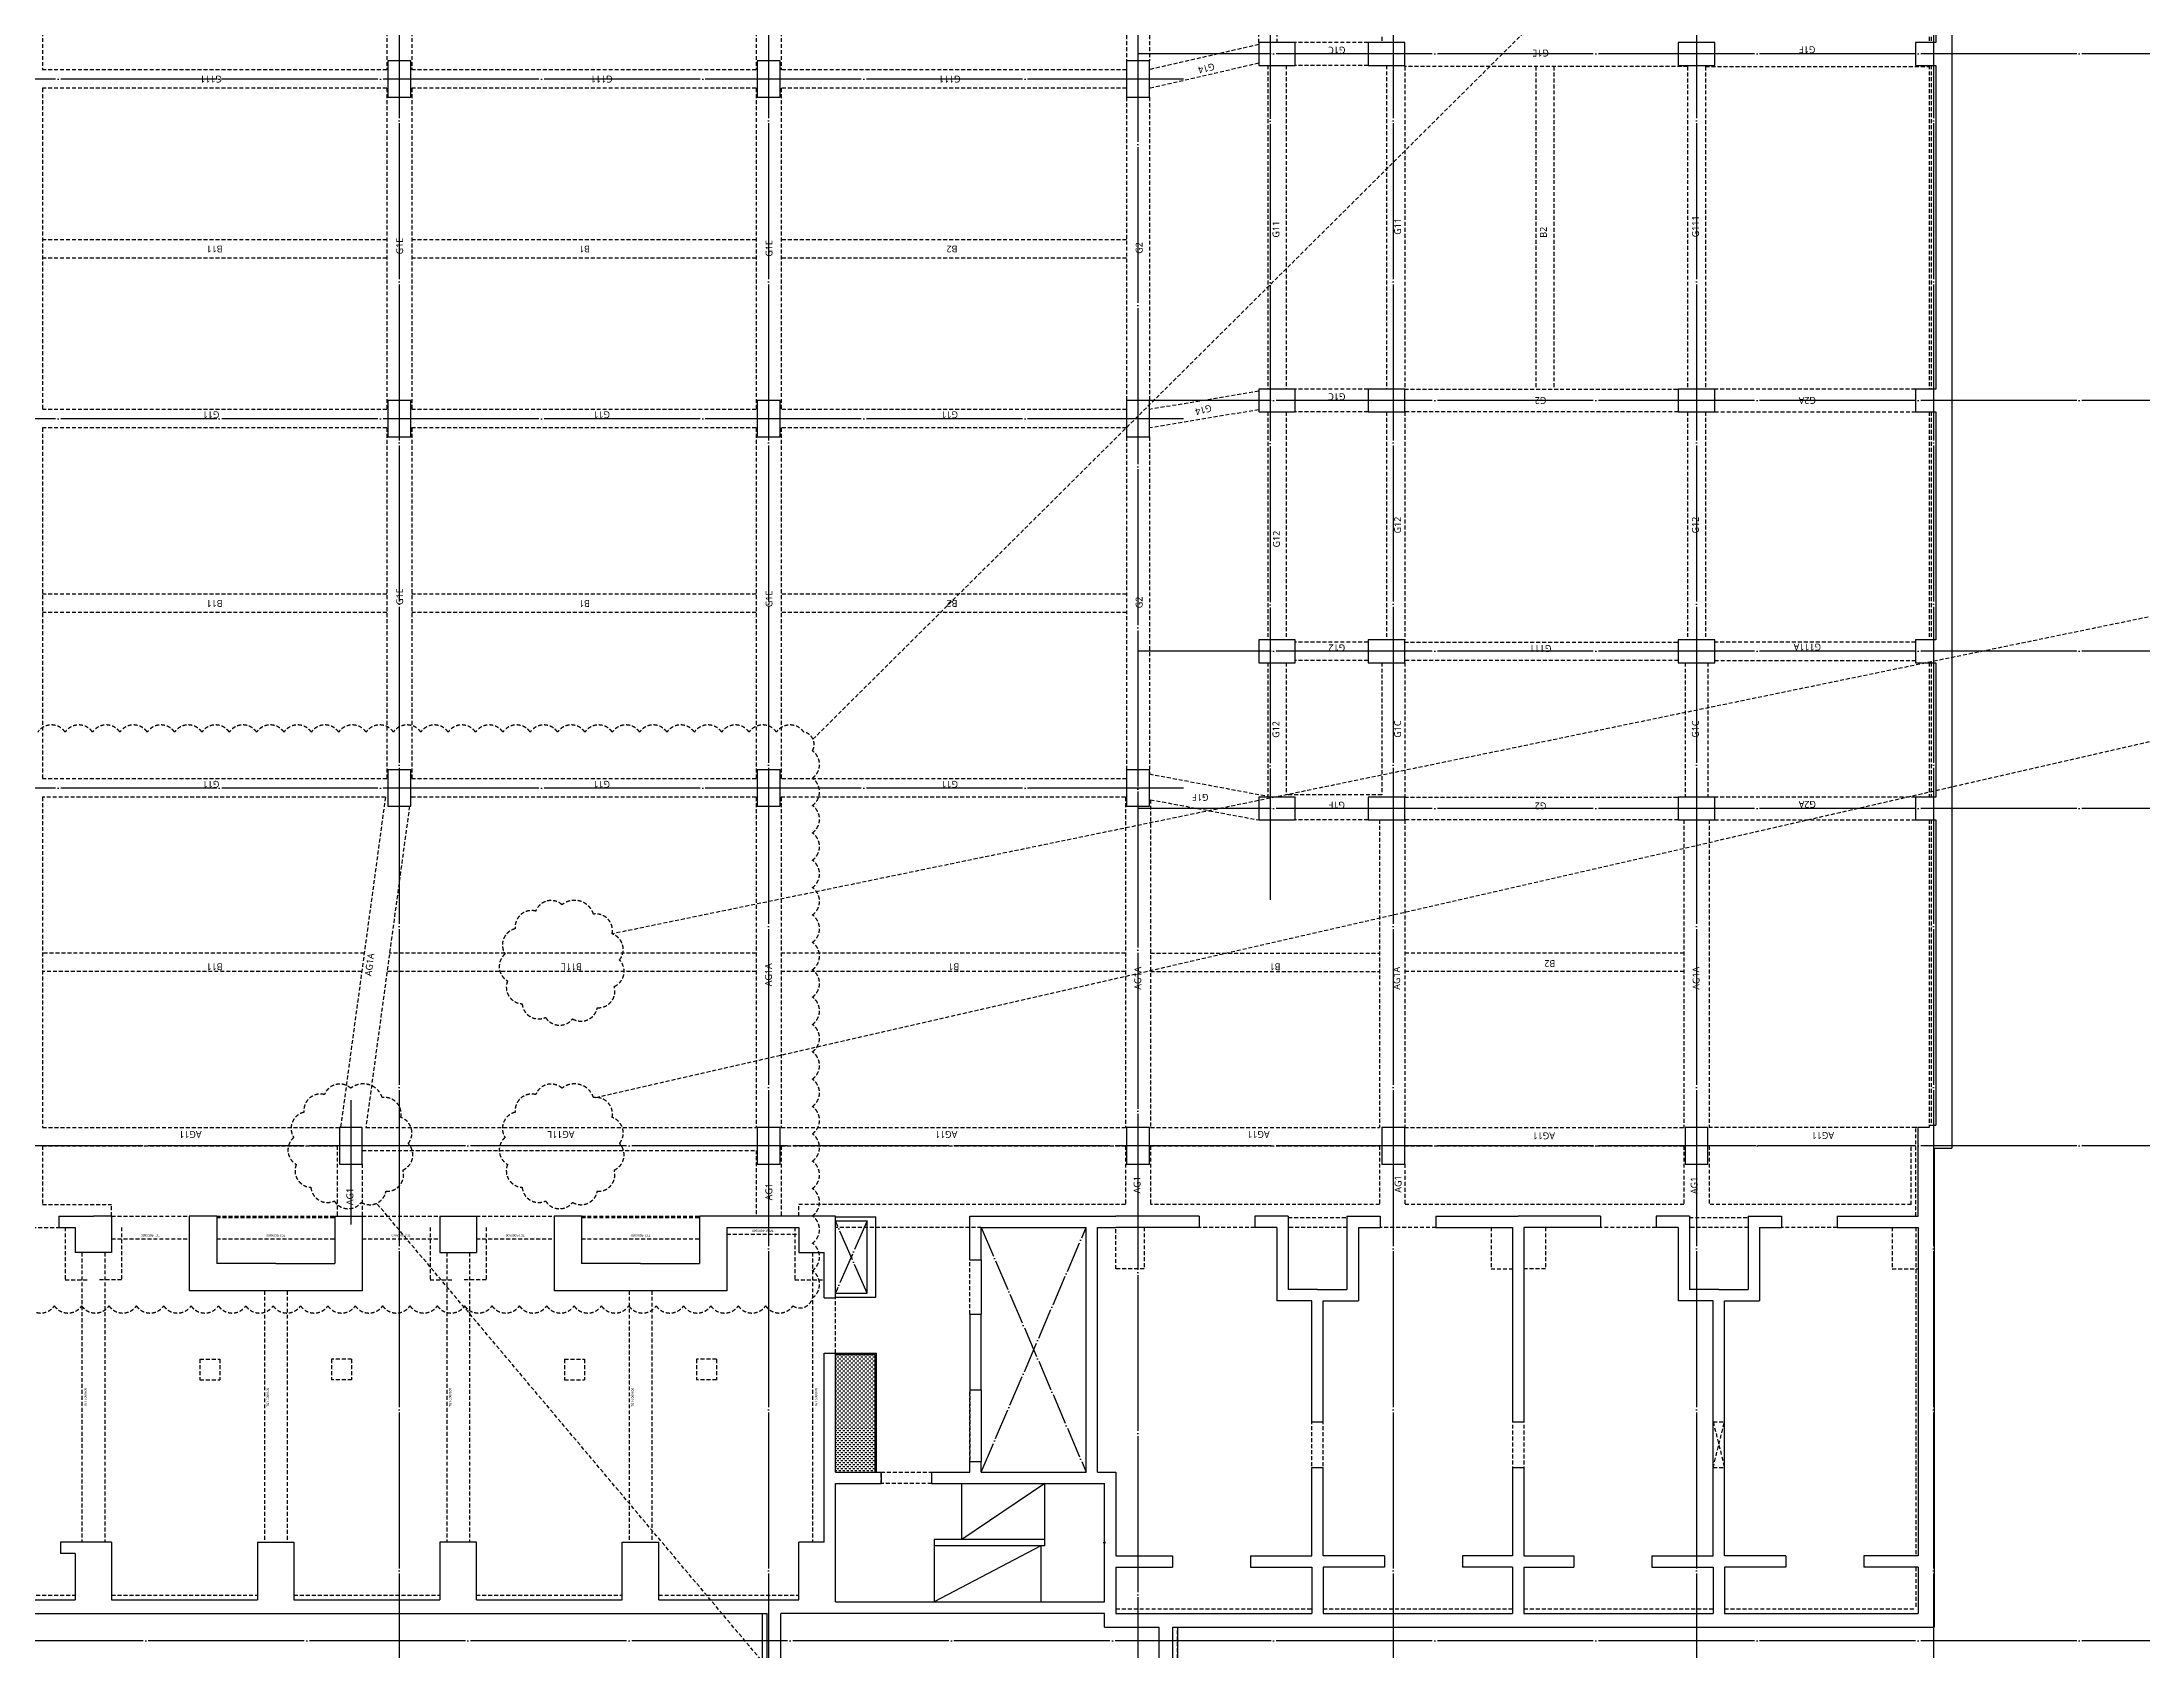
# Model space of a CAD drawing. Header units: millimetres. Extents: x 317501 to 2277231, y -321722 to 1186893.
# Drawn here: x 2086267 to 2132325, y -113423 to -78136 of the extents above; entities that cross this region are included whole.
import ezdxf
from ezdxf.enums import TextEntityAlignment as Align

# ---------------------------------------------------------------- set-up
doc = ezdxf.new("R2010")
doc.units = ezdxf.units.MM
doc.header["$LTSCALE"] = 57
for name, pattern in [('XS-지하주차장$0$CEN', [62, 60, -1, 0, -1]), ('XS-지하주차장$0$DDOT', [14, 12, -1, 0, -1]), ('XS-지하주차장$0$HID', [2.3, 1.5, -0.8])]:
    doc.linetypes.add(name, pattern=pattern)
for name, color, linetype, plot in [('XS-지하주차장$0$0106', 3, 'XS-지하주차장$0$HID', False), ('XS-지하주차장$0$B-TEXT', 7, 'Continuous', False), ('XS-지하주차장$0$DEFPOINT', 144, 'Continuous', False), ('XS-지하주차장$0$G-TEXT', 3, 'Continuous', False), ('XS-지하주차장$0$PD', 145, 'XS-지하주차장$0$HID', False)]:
    doc.layers.add(name, color=color, linetype=linetype, plot=plot)
for name, color, linetype in [('XS-지하주차장$0$AWG', 5, 'XS-지하주차장$0$HID'), ('XS-지하주차장$0$B', 9, 'XS-지하주차장$0$HID'), ('XS-지하주차장$0$BEAM', 6, 'XS-지하주차장$0$HID'), ('XS-지하주차장$0$CEN-P', 14, 'XS-지하주차장$0$CEN'), ('XS-지하주차장$0$COL', 2, 'Continuous'), ('XS-지하주차장$0$DASH', 8, 'Continuous'), ('XS-지하주차장$0$EL7', 7, 'Continuous'), ('XS-지하주차장$0$FP-CORE', 8, 'Continuous'), ('XS-지하주차장$0$G', 4, 'XS-지하주차장$0$HID'), ('XS-지하주차장$0$HID', 7, 'XS-지하주차장$0$HID'), ('XS-지하주차장$0$OPEN', 9, 'XS-지하주차장$0$DDOT'), ('XS-지하주차장$0$STEEL', 9, 'Continuous'), ('XS-지하주차장$0$TG', 30, 'XS-지하주차장$0$HID'), ('XS-지하주차장$0$W1', 2, 'Continuous'), ('XS-지하주차장$0$W1-H', 11, 'XS-지하주차장$0$HID'), ('XS-지하주차장$0$W2', 9, 'Continuous'), ('XS-지하주차장$0$WG', 6, 'XS-지하주차장$0$HID')]:
    doc.layers.add(name, color=color, linetype=linetype)
doc.styles.add('XS-지하주차장$0$맑은 고딕', font='malgun.ttf')
doc.styles.add('XS-지하주차장$0$맑은고딕', font='malgun.ttf')

# ---------------------------------------------------------------- blocks, each defined once
blk = doc.blocks.new('XS-지하주차장$0$B2-W')
at = {"layer": 'XS-지하주차장$0$W1-H'}
for p, q in [((300, 48240), (300, 25695)), ((700, 44245), (700, 40770)), ((1865, 41090), (1615, 41090)), ((1615, 40770), (1615, 41090)), ((1865, 39970), (1865, 41090)), ((8765, 41125), (8765, 40770)), ((9015, 41125), (8765, 41125)), ((9015, 41125), (9015, 40370)), ((1615, 40770), (700, 40770)), ((8215, 39970), (8215, 40770)), ((8765, 40770), (8215, 40770)), ((9015, 39970), (9015, 40370)), ((700, 39970), (700, 36770)), ((1865, 39970), (700, 39970)), ((9015, 39970), (8215, 39970)), ((7375, 34475), (7375, 38265)), ((9015, 38265), (7375, 38265)), ((9015, 37665), (9015, 38265)), ((7975, 36370), (7975, 37665)), ((9015, 37665), (7975, 37665)), ((1865, 36770), (700, 36770)), ((1865, 36770), (1865, 35970)), ((700, 35970), (700, 32770)), ((1865, 35970), (700, 35970)), ((7975, 36370), (7975, 35075)), ((9015, 35075), (7975, 35075)), ((9015, 35075), (9015, 34475)), ((10155, 34975), (10155, 34475)), ((10955, 34975), (10155, 34975)), ((10955, 34475), (10955, 34975)), ((9015, 34475), (7375, 34475)), ((10155, 34475), (10955, 34475)), ((18000, 33910), (18000, 33410)), ((18800, 33910), (18000, 33910)), ((18800, 33410), (18800, 33910)), ((26100, 33910), (26100, 33410)), ((26900, 33910), (26100, 33910)), ((26900, 33410), (26900, 33910)), ((33550, 33910), (33550, 33410)), ((34350, 33910), (33550, 33910)), ((34350, 33410), (34350, 33910)), ((18000, 33410), (18800, 33410)), ((26100, 33410), (26900, 33410)), ((33550, 33410), (34350, 33410)), ((1865, 32770), (700, 32770)), ((1865, 31970), (1865, 32770)), ((9015, 32770), (8215, 32770)), ((8215, 32770), (8215, 31970)), ((9015, 32770), (9015, 31970)), ((700, 31970), (700, 28770)), ((700, 31970), (1865, 31970)), ((9015, 31970), (8215, 31970)), ((7375, 26475), (7375, 30265)), ((9015, 30265), (7375, 30265)), ((9015, 29665), (9015, 30265)), ((7975, 28370), (7975, 29665)), ((9015, 29665), (7975, 29665)), ((700, 28770), (1865, 28770)), ((1865, 28770), (1865, 27970)), ((7975, 28370), (7975, 27075)), ((700, 27970), (700, 24895)), ((700, 27970), (1865, 27970)), ((9015, 27075), (7975, 27075)), ((9015, 24095), (9015, 27075)), ((8765, 26475), (7375, 26475)), ((8765, 26475), (8765, 24895)), ((10155, 25810), (10155, 25310)), ((10955, 25810), (10155, 25810)), ((10955, 25310), (10955, 25810)), ((18000, 25810), (18000, 25310)), ((18800, 25810), (18000, 25810)), ((18800, 25310), (18800, 25810)), ((26100, 25810), (26100, 25310)), ((26900, 25810), (26100, 25810)), ((26900, 25310), (26900, 25810)), ((33550, 25810), (33550, 25310)), ((34350, 25810), (33550, 25810)), ((34350, 25310), (34350, 25810)), ((-1600, 25695), (300, 25695)), ((-1200, 25295), (300, 25295)), ((300, 18195), (300, 25295)), ((700, 24895), (1865, 24895)), ((1865, 24345), (1865, 24895)), ((8765, 24895), (8215, 24895)), ((8215, 24895), (8215, 24345)), ((10155, 25310), (10955, 25310)), ((18000, 25310), (18800, 25310)), ((26100, 25310), (26900, 25310)), ((33550, 25310), (34350, 25310)), ((550, 24095), (3150, 24095)), ((550, 24095), (550, 18195)), ((1865, 24345), (6010, 24345)), ((3150, 24095), (3150, 23095)), ((3400, 24095), (6010, 24095)), ((3400, 24095), (3400, 23095)), ((6010, 24345), (6010, 24095)), ((7220, 24345), (8215, 24345)), ((7220, 24345), (7220, 24095)), ((7220, 24095), (9015, 24095)), ((3400, 23095), (3150, 23095)), ((3400, 21985), (3150, 21985)), ((3150, 21985), (3150, 18195)), ((3400, 21985), (3400, 21145)), ((3400, 21145), (3630, 21145)), ((3400, 20895), (3400, 18595)), ((3400, 20895), (3630, 20895)), ((3630, 21145), (3630, 20895)), ((6865, 21145), (5200, 21145)), ((5200, 21145), (5200, 20895)), ((5200, 20895), (6865, 20895)), ((6865, 21145), (6865, 20895)), ((8055, 21145), (9015, 21145)), ((8055, 21145), (8055, 20895)), ((8055, 20895), (8765, 20895)), ((8765, 20895), (8765, 18595)), ((9015, 21145), (9015, 17945)), ((3400, 18595), (8765, 18595)), ((0, 18195), (0, 16995)), ((0, 18195), (300, 18195)), ((550, 18195), (3150, 18195)), ((3400, 18345), (3400, 17945)), ((3400, 18345), (8765, 18345)), ((8765, 18345), (8765, 17945)), ((400, 17945), (400, 13645)), ((1315, 17945), (400, 17945)), ((1315, 17945), (1315, 16700)), ((1565, 17945), (1565, 16700)), ((3400, 17945), (1565, 17945)), ((8765, 16115), (8765, 17945)), ((9015, 16115), (9015, 17945)), ((10155, 17710), (10155, 17210)), ((10955, 17710), (10155, 17710)), ((10955, 17210), (10955, 17710)), ((18000, 17710), (18000, 17210)), ((18800, 17710), (18000, 17710)), ((18800, 17210), (18800, 17710)), ((26100, 17710), (26100, 17210)), ((26900, 17710), (26100, 17710)), ((26900, 17210), (26900, 17710)), ((33550, 17710), (33550, 17210)), ((34350, 17710), (33550, 17710)), ((34350, 17210), (34350, 17710)), ((10155, 17210), (10955, 17210)), ((18000, 17210), (18800, 17210)), ((26100, 17210), (26900, 17210)), ((33550, 17210), (34350, 17210)), ((-1600, 16595), (0, 16595)), ((-1200, 16995), (0, 16995)), ((0, 16595), (0, 0)), ((1565, 16700), (1315, 16700)), ((9015, 16115), (8765, 16115)), ((1565, 14990), (1315, 14990)), ((1315, 14990), (1315, 13645)), ((1565, 14990), (1565, 13645)), ((8765, 14415), (8765, 14895)), ((9015, 14895), (8765, 14895)), ((9015, 14165), (9015, 14895)), ((18200, 14810), (17700, 14810)), ((17700, 14810), (17700, 14010)), ((18200, 14010), (18200, 14810)), ((21650, 14810), (21150, 14810)), ((21150, 14810), (21150, 14010)), ((21650, 14010), (21650, 14810)), ((27150, 14810), (26650, 14810)), ((26650, 14810), (26650, 14010)), ((27150, 14010), (27150, 14810)), ((34750, 14810), (34250, 14810)), ((34250, 14810), (34250, 14010)), ((34750, 14010), (34750, 14810)), ((7155, 13645), (7155, 14415)), ((8765, 14415), (7155, 14415)), ((7405, 13520), (7405, 14165)), ((9015, 14165), (7405, 14165)), ((17700, 14010), (18200, 14010)), ((21150, 14010), (21650, 14010)), ((26650, 14010), (27150, 14010)), ((34250, 14010), (34750, 14010)), ((1315, 13645), (400, 13645)), ((400, 13395), (400, 9245)), ((1315, 13395), (400, 13395)), ((1315, 12050), (1315, 13395)), ((1565, 13645), (7155, 13645)), ((1565, 12050), (1565, 13395)), ((1565, 13395), (7155, 13395)), ((7155, 13395), (7155, 12625)), ((7405, 13520), (7405, 12875)), ((8765, 12625), (7155, 12625)), ((9015, 12875), (7405, 12875)), ((8765, 12625), (8765, 12145)), ((9015, 12875), (9015, 12145)), ((1565, 12050), (1315, 12050)), ((9015, 12145), (8765, 12145)), ((10155, 12110), (10155, 11610)), ((10955, 12110), (10155, 12110)), ((10955, 11610), (10955, 12110)), ((18200, 12410), (17700, 12410)), ((17700, 12410), (17700, 11610)), ((18200, 11610), (18200, 12410)), ((21650, 12410), (21150, 12410)), ((21150, 12410), (21150, 11610)), ((21650, 11610), (21650, 12410)), ((27150, 12410), (26650, 12410)), ((26650, 12410), (26650, 11610)), ((27150, 11610), (27150, 12410)), ((34750, 12410), (34250, 12410)), ((34250, 12410), (34250, 11610)), ((34750, 11610), (34750, 12410)), ((10155, 11610), (10955, 11610)), ((17700, 11610), (18200, 11610)), ((21150, 11610), (21650, 11610)), ((26650, 11610), (27150, 11610)), ((34250, 11610), (34750, 11610)), ((8765, 10925), (8765, 9245)), ((9015, 10925), (8765, 10925)), ((9015, 10925), (9015, 9120)), ((1565, 10340), (1315, 10340)), ((1315, 9245), (1315, 10340)), ((1565, 9245), (1565, 10340)), ((1315, 9245), (400, 9245)), ((8765, 9245), (1565, 9245)), ((1315, 8995), (400, 8995)), ((400, 8995), (400, 4845)), ((1315, 8995), (1315, 7900)), ((1565, 8995), (1565, 7900)), ((8765, 8995), (1565, 8995)), ((8765, 7315), (8765, 8995)), ((9015, 7315), (9015, 9120)), ((1565, 7900), (1315, 7900)), ((9015, 7315), (8765, 7315)), ((1565, 6190), (1315, 6190)), ((1315, 6190), (1315, 4845)), ((1565, 6190), (1565, 4845)), ((8765, 5615), (8765, 6095)), ((9015, 6095), (8765, 6095)), ((9015, 5365), (9015, 6095)), ((7155, 4845), (7155, 5615)), ((8765, 5615), (7155, 5615)), ((18200, 5610), (17700, 5610)), ((17700, 5610), (17700, 4810)), ((18200, 4810), (18200, 5610)), ((21650, 5610), (21150, 5610)), ((21150, 5610), (21150, 4810)), ((21650, 4810), (21650, 5610)), ((27150, 5610), (26650, 5610)), ((26650, 5610), (26650, 4810)), ((27150, 4810), (27150, 5610)), ((34750, 5610), (34250, 5610)), ((34250, 5610), (34250, 4810)), ((34750, 4810), (34750, 5610)), ((7405, 4720), (7405, 5365)), ((9015, 5365), (7405, 5365)), ((10155, 5460), (10155, 4960)), ((10955, 5460), (10155, 5460)), ((10955, 4960), (10955, 5460)), ((1315, 4845), (400, 4845)), ((1565, 4845), (7155, 4845)), ((7405, 4720), (7405, 4075)), ((10155, 4960), (10955, 4960)), ((17700, 4810), (18200, 4810)), ((21150, 4810), (21650, 4810)), ((26650, 4810), (27150, 4810)), ((34250, 4810), (34750, 4810)), ((400, 4595), (400, 400)), ((1315, 4595), (400, 4595)), ((1315, 3250), (1315, 4595)), ((1565, 3250), (1565, 4595)), ((1565, 4595), (7155, 4595)), ((7155, 4595), (7155, 3825)), ((8765, 3825), (7155, 3825)), ((9015, 4075), (7405, 4075)), ((8765, 3825), (8765, 3345)), ((9015, 4075), (9015, 3345)), ((1565, 3250), (1315, 3250)), ((9015, 3345), (8765, 3345)), ((8765, 2125), (8765, 400)), ((9015, 2125), (8765, 2125)), ((9015, 2125), (9015, 400)), ((1565, 1540), (1315, 1540)), ((1315, 400), (1315, 1540)), ((1565, 400), (1565, 1540)), ((10505, 0), (0, 0)), ((1315, 400), (400, 400)), ((8765, 400), (1565, 400)), ((9015, 400), (10955, 400)), ((10505, 0), (10505, -390)), ((10955, 110), (10955, 400)), ((11005, 110), (10955, 110)), ((11005, 110), (11005, 60)), ((17700, 60), (11005, 60)), ((18200, 410), (17700, 410)), ((17700, 410), (17700, 60)), ((18200, 60), (18200, 410)), ((21150, 60), (18200, 60)), ((21650, 410), (21150, 410)), ((21150, 410), (21150, 60)), ((21650, 60), (21650, 410)), ((26650, 60), (21650, 60)), ((27150, 410), (26650, 410)), ((26650, 410), (26650, 60)), ((27150, 60), (27150, 410)), ((34250, 60), (27150, 60)), ((34750, 410), (34250, 410)), ((34250, 410), (34250, 60)), ((34750, 60), (34750, 410)), ((42350, 60), (34750, 60)), ((66750, -390), (10505, -390))]:
    blk.add_line(p, q, dxfattribs=at)
blk = doc.blocks.new('XS-지하주차장$0$B1-3')
at = {"layer": 'XS-지하주차장$0$DASH'}
h = blk.add_hatch(dxfattribs=at)
h.set_pattern_fill('DASH', color=256, scale=350, angle=180, style=0)
h.set_pattern_definition([(2e-15, (-352465.525, 2358.91), (43.75, 43.75), [43.75, -43.75])])
h.paths.add_polyline_path([(24595, 3100), (25465, 3100), (25465, 5680), (24595, 5680)])
at = {"layer": 'XS-지하주차장$0$DEFPOINT', "color": 1}
for p, q in [((30520, 1550), (30470, 1550)), ((30495, 1575), (30495, 1525))]:
    blk.add_line(p, q, dxfattribs=at)
at = {"layer": 'XS-지하주차장$0$EL7'}
for p, q in [((27795, 7755), (27795, 6565)), ((27795, 4900), (27795, 3330))]:
    blk.add_line(p, q, dxfattribs=at)
at = {"layer": 'XS-지하주차장$0$FP-CORE'}
for p, q in [((27370, 1620), (27370, 2850)), ((29190, 2850), (27370, 1620)), ((29190, 1482), (29190, 2850)), ((26760, 1617), (26760, 250)), ((29190, 1617), (26760, 1617)), ((29190, 1482), (26760, 1482)), ((29100, 1480), (26760, 250)), ((29100, 1480), (29100, 250))]:
    blk.add_line(p, q, dxfattribs=at)
at = {"layer": 'XS-지하주차장$0$OPEN'}
for p, q in [((25290, 7025), (24595, 8610)), ((25290, 8610), (24595, 7025)), ((27795, 3100), (30095, 8465)), ((27795, 8465), (30095, 3100))]:
    blk.add_line(p, q, dxfattribs=at)
at = {"layer": 'XS-지하주차장$0$PD'}
for p, q in [((7705, 8465), (7705, 7315)), ((8935, 8465), (8935, 7315)), ((11025, 8685), (13615, 8685)), ((15705, 8465), (15705, 7315)), ((16935, 8465), (16935, 7315)), ((19025, 8685), (21615, 8685)), ((23705, 8465), (23705, 7315)), ((30745, 7555), (30745, 8465)), ((31365, 8465), (31365, 7555)), ((34525, 8685), (35815, 8685)), ((38975, 8465), (38975, 7555)), ((40165, 8465), (40165, 7555)), ((43325, 8685), (44615, 8685)), ((47775, 8465), (47775, 7555)), ((31365, 7555), (30745, 7555)), ((38975, 7555), (39445, 7555)), ((40165, 7555), (39695, 7555)), ((47775, 7555), (48340, 7555)), ((7705, 7315), (8195, 7315)), ((8935, 7315), (8445, 7315)), ((15705, 7315), (16195, 7315)), ((16935, 7315), (16445, 7315)), ((23705, 7315), (24345, 7315)), ((10655, 5575), (11095, 5575)), ((10655, 5575), (10655, 5120)), ((11095, 5575), (11095, 5120)), ((13985, 5575), (13545, 5575)), ((13545, 5575), (13545, 5120)), ((13985, 5575), (13985, 5120)), ((18655, 5575), (19095, 5575)), ((18655, 5575), (18655, 5120)), ((19095, 5575), (19095, 5120)), ((21985, 5575), (21545, 5575)), ((21545, 5575), (21545, 5120)), ((21985, 5575), (21985, 5120)), ((10655, 5120), (11095, 5120)), ((13985, 5120), (13545, 5120)), ((18655, 5120), (19095, 5120)), ((21985, 5120), (21545, 5120))]:
    blk.add_line(p, q, dxfattribs=at)
at = {"layer": 'XS-지하주차장$0$STEEL'}
for p, q in [((24595, 5710), (25495, 5710)), ((24595, 5680), (25465, 5680)), ((25465, 3100), (25465, 5680)), ((25495, 3100), (25495, 5710))]:
    blk.add_line(p, q, dxfattribs=at)
at = {"layer": 'XS-지하주차장$0$W1'}
for p, q in [((48340, 8715), (48340, 10655)), ((48580, 10655), (48340, 10655)), ((48690, 10205), (48690, -300)), ((7565, 8715), (8320, 8715)), ((7565, 8715), (7565, 8465)), ((7565, 8465), (7920, 8465)), ((7920, 8465), (7920, 7915)), ((8720, 8715), (8320, 8715)), ((8720, 8715), (8720, 7915)), ((11025, 8715), (10425, 8715)), ((10425, 8715), (10425, 7075)), ((11025, 8715), (11025, 7675)), ((13615, 8715), (14215, 8715)), ((13615, 8715), (13615, 7675)), ((14215, 8715), (14215, 7075)), ((15920, 8715), (16720, 8715)), ((15920, 8715), (15920, 7915)), ((16720, 8715), (16720, 7915)), ((19025, 8715), (18425, 8715)), ((18425, 8715), (18425, 7075)), ((19025, 8715), (19025, 7675)), ((24595, 8715), (21615, 8715)), ((21615, 8715), (21615, 7675)), ((22215, 8465), (23795, 8465)), ((22215, 8465), (22215, 7075)), ((23795, 8465), (23795, 7915)), ((24595, 6920), (24595, 8715)), ((27545, 8715), (30745, 8715)), ((27545, 7755), (27545, 8715)), ((27795, 8465), (30095, 8465)), ((27795, 7755), (27795, 8465)), ((30095, 3100), (30095, 8465)), ((30345, 3100), (30345, 8465)), ((30345, 8465), (30745, 8465)), ((32575, 8715), (30745, 8715)), ((32575, 8465), (30745, 8465)), ((32575, 8715), (32575, 8465)), ((34525, 8715), (33795, 8715)), ((33795, 8715), (33795, 8465)), ((34275, 8465), (33795, 8465)), ((34275, 8465), (34275, 6855)), ((34525, 8715), (34525, 7105)), ((35815, 8715), (36545, 8715)), ((35815, 8715), (35815, 7105)), ((36065, 8465), (36545, 8465)), ((36065, 8465), (36065, 6855)), ((36545, 8715), (36545, 8465)), ((37765, 8715), (39570, 8715)), ((37765, 8715), (37765, 8465)), ((37765, 8465), (39445, 8465)), ((39445, 8465), (39445, 4200)), ((41375, 8715), (39570, 8715)), ((39695, 8465), (39695, 4200)), ((41375, 8465), (39695, 8465)), ((41375, 8715), (41375, 8465)), ((43325, 8715), (42595, 8715)), ((42595, 8715), (42595, 8465)), ((43075, 8465), (42595, 8465)), ((43075, 8465), (43075, 6855)), ((43325, 8715), (43325, 7105)), ((44615, 8715), (45345, 8715)), ((44615, 8715), (44615, 7105)), ((44865, 8465), (45345, 8465)), ((44865, 8465), (44865, 6855)), ((45345, 8715), (45345, 8465)), ((46565, 8715), (48340, 8715)), ((46565, 8715), (46565, 8465)), ((46565, 8465), (48340, 8465)), ((48340, 8465), (48340, 1265)), ((8720, 7915), (7920, 7915)), ((15920, 7915), (16720, 7915)), ((23795, 7915), (24345, 7915)), ((24345, 6920), (24345, 7915)), ((12320, 7675), (11025, 7675)), ((12320, 7675), (13615, 7675)), ((20320, 7675), (19025, 7675)), ((20320, 7675), (21615, 7675)), ((27545, 7755), (27795, 7755)), ((14215, 7075), (10425, 7075)), ((22215, 7075), (18425, 7075)), ((24345, 6920), (24595, 6920)), ((35170, 7105), (34525, 7105)), ((35170, 7105), (35815, 7105)), ((43970, 7105), (43325, 7105)), ((43970, 7105), (44615, 7105)), ((27545, 6565), (27545, 4900)), ((27545, 6565), (27795, 6565)), ((27795, 4900), (27795, 6565)), ((35045, 6855), (34275, 6855)), ((35045, 4200), (35045, 6855)), ((35295, 6855), (36065, 6855)), ((35295, 4200), (35295, 6855)), ((43845, 6855), (43075, 6855)), ((43845, 1265), (43845, 6855)), ((44095, 1265), (44095, 6855)), ((44095, 6855), (44865, 6855)), ((24345, 1565), (24345, 5710)), ((24345, 5710), (24595, 5710)), ((24595, 3100), (24595, 5710)), ((27545, 4900), (27795, 4900)), ((35045, 4200), (35295, 4200)), ((39445, 4200), (39695, 4200)), ((27545, 3330), (27795, 3330)), ((27545, 3100), (27545, 3330)), ((27795, 3100), (27795, 3330)), ((24595, 3100), (25595, 3100)), ((24595, 250), (24595, 2850)), ((24595, 2850), (25595, 2850)), ((25595, 3100), (25595, 2850)), ((26705, 3100), (27545, 3100)), ((26705, 3100), (26705, 2850)), ((26705, 2850), (30495, 2850)), ((27795, 3100), (30095, 3100)), ((30345, 3100), (30745, 3100)), ((30495, 250), (30495, 2850)), ((30745, 3100), (30745, 1265)), ((35045, 1265), (35045, 3200)), ((35045, 3200), (35295, 3200)), ((35295, 1265), (35295, 3200)), ((39445, 3200), (39695, 3200)), ((39445, 3200), (39445, 1265)), ((39695, 3200), (39695, 1265)), ((8720, 1565), (7600, 1565)), ((7600, 1565), (7600, 1315)), ((8720, 1565), (8720, 300)), ((11920, 1565), (11920, 300)), ((11920, 1565), (12720, 1565)), ((12720, 1565), (12720, 300)), ((16720, 1565), (15920, 1565)), ((15920, 1565), (15920, 300)), ((16720, 300), (16720, 1565)), ((19920, 1565), (20720, 1565)), ((19920, 300), (19920, 1565)), ((20720, 300), (20720, 1565)), ((23795, 300), (23795, 1565)), ((24345, 1565), (23795, 1565)), ((7920, 1315), (7600, 1315)), ((7920, 1315), (7920, 300)), ((30745, 1265), (31990, 1265)), ((30745, 1015), (30745, 0)), ((30745, 1015), (31990, 1015)), ((31990, 1265), (31990, 1015)), ((33700, 1265), (35045, 1265)), ((33700, 1265), (33700, 1015)), ((33700, 1015), (35045, 1015)), ((35045, 1015), (35045, 0)), ((36640, 1265), (35295, 1265)), ((36640, 1015), (35295, 1015)), ((35295, 1015), (35295, 0)), ((36640, 1265), (36640, 1015)), ((39445, 1265), (38350, 1265)), ((38350, 1265), (38350, 1015)), ((39445, 1015), (38350, 1015)), ((39445, 1015), (39445, 0)), ((39695, 1265), (40790, 1265)), ((39695, 1015), (39695, 0)), ((39695, 1015), (40790, 1015)), ((40790, 1265), (40790, 1015)), ((42500, 1265), (43845, 1265)), ((42500, 1265), (42500, 1015)), ((42500, 1015), (43845, 1015)), ((43845, 1015), (43845, 0)), ((45440, 1265), (44095, 1265)), ((45440, 1015), (44095, 1015)), ((44095, 1015), (44095, 0)), ((45440, 1265), (45440, 1015)), ((48340, 1265), (47150, 1265)), ((47150, 1265), (47150, 1015)), ((48340, 1015), (47150, 1015)), ((48340, 1015), (48340, 0)), ((4445, 300), (7920, 300)), ((8720, 300), (11920, 300)), ((12720, 300), (15920, 300)), ((16720, 300), (19920, 300)), ((20720, 300), (23795, 300)), ((24595, 250), (30495, 250)), ((450, 0), (23095, 0)), ((23095, -1800), (23095, 0)), ((30495, 0), (23395, 0)), ((23395, -1500), (23395, 0)), ((30495, -300), (30495, 0)), ((30495, -300), (31695, -300)), ((30745, 0), (35045, 0)), ((31695, -1500), (31695, -300)), ((31995, -1800), (31995, -300)), ((31995, -300), (48690, -300)), ((35295, 0), (39445, 0)), ((39695, 0), (43845, 0)), ((44095, 0), (48340, 0))]:
    blk.add_line(p, q, dxfattribs=at)
at = {"layer": 'XS-지하주차장$0$W2'}
for p, q in [((24595, 8700), (25480, 8700)), ((24595, 8610), (25290, 8610)), ((25290, 7025), (25290, 8610)), ((25480, 6935), (25480, 8700)), ((24595, 7025), (25290, 7025)), ((24595, 6935), (25480, 6935))]:
    blk.add_line(p, q, dxfattribs=at)
at = {"layer": 'XS-지하주차장$0$DEFPOINT', "color": 1, "style": 'XS-지하주차장$0$맑은고딕', "width": 0.8}
blk.add_text('ST', height=50, dxfattribs=at).set_placement((24943, 7817), align=Align.MIDDLE_CENTER)

msp = doc.modelspace()

# ---------------------------------------------------------------- linework, layer by layer
at = {"layer": 'XS-지하주차장$0$0106'}
for p, q in [((2103176.6, -93426.7), (2277231.4, 79587.4)), ((2098416.1, -101283.7), (2252258.6, -66043.8)), ((2252258.6, -66043.8), (2098771.2, -97695.9)), ((2277231.4, -321722), (2093605.6, -103603.4))]:
    msp.add_line(p, q, dxfattribs=at)
msp.add_lwpolyline([(2086175.1, -93270.4, -0.5205671), (2086775.1, -93270.4, -0.5205671), (2087375.1, -93270.4, -0.5205671), (2087975.1, -93270.4, -0.5205671), (2088575.1, -93270.4, -0.5205671), (2089175.1, -93270.4, -0.5205671), (2089775.1, -93270.4, -0.5205671), (2090375.1, -93270.4, -0.5205671), (2090975.1, -93270.4, -0.5205671), (2091575.1, -93270.4, -0.5205671), (2092175.1, -93270.4, -0.5205671), (2092775.1, -93270.4, -0.5205671), (2093375.1, -93270.4, -0.5205671), (2093975.1, -93270.4, -0.5205671), (2094575.1, -93270.4, -0.5205671), (2095175.1, -93270.4, -0.5205671), (2095775.1, -93270.4, -0.5205671), (2096375.1, -93270.4, -0.5205671), (2096975.1, -93270.4, -0.5205671), (2097575.1, -93270.4, -0.5205671), (2098175.1, -93270.4, -0.5205671), (2098775.1, -93270.4, -0.5205671), (2099375.1, -93270.4, -0.5205671), (2099975.1, -93270.4, -0.5205671), (2100575.1, -93270.4, -0.5205671), (2101175.1, -93270.4, -0.5205671), (2101775.1, -93270.4, -0.5205671), (2102375.1, -93270.4, -0.5205671), (2102975.1, -93270.4, -0.5205671), (2103164.1, -93681.3, -0.5205671), (2103164.1, -94281.3, -0.5205671), (2103164.1, -94881.3, -0.5205671), (2103164.1, -95481.3, -0.5205671), (2103164.1, -96081.3, -0.5205671), (2103164.1, -96681.3, -0.5205671), (2103164.1, -97281.3, -0.5205671), (2103164.1, -97881.3, -0.5205671), (2103164.1, -98481.3, -0.5205671), (2103164.1, -99081.3, -0.5205671), (2103164.1, -99681.3, -0.5205671), (2103164.1, -100281.3, -0.5205671), (2103164.1, -100881.3, -0.5205671), (2103164.1, -101481.3, -0.5205671), (2103164.1, -102081.3, -0.5205671), (2103164.1, -102681.3, -0.5205671), (2103164.1, -103281.3, -0.5205671), (2103164.1, -103881.3, -0.5205671), (2103164.1, -104481.3, -0.5205671), (2103164.1, -105081.3, -0.5205671), (2103164.1, -105681.3, -0.5205671), (2102737.5, -105854.7, -0.5205671), (2102137.5, -105854.7, -0.5205671), (2101537.5, -105854.7, -0.5205671), (2100937.5, -105854.7, -0.5205671), (2100337.5, -105854.7, -0.5205671), (2099737.5, -105854.7, -0.5205671), (2099137.5, -105854.7, -0.5205671), (2098537.5, -105854.7, -0.5205671), (2097937.5, -105854.7, -0.5205671), (2097337.5, -105854.7, -0.5205671), (2096737.5, -105854.7, -0.5205671), (2096137.5, -105854.7, -0.5205671), (2095537.5, -105854.7, -0.5205671), (2094937.5, -105854.7, -0.5205671), (2094337.5, -105854.7, -0.5205671), (2093737.5, -105854.7, -0.5205671), (2093137.5, -105854.7, -0.5205671), (2092537.5, -105854.7, -0.5205671), (2091937.5, -105854.7, -0.5205671), (2091337.5, -105854.7, -0.5205671), (2090737.5, -105854.7, -0.5205671), (2090137.5, -105854.7, -0.5205671), (2089537.5, -105854.7, -0.5205671), (2088937.5, -105854.7, -0.5205671), (2088337.5, -105854.7, -0.5205671), (2087737.5, -105854.7, -0.5205671), (2087137.5, -105854.7, -0.5205671), (2086537.5, -105854.7, -0.5205671), (2085937.5, -105854.7, -0.5205671)], format="xyb", dxfattribs=at)
for points in [[(2097672.8, -97055.7, 0.5205671), (2097095.1, -97195.6, 0.5205671), (2096645.5, -97584.4, 0.5205671), (2096423.6, -98135.7, 0.5205671), (2096478.5, -98727.6, 0.5205671), (2096798.2, -99228.7, 0.5205671), (2097311.7, -99527.9, 0.5205671), (2097905.3, -99559.1, 0.5205671), (2098447.3, -99315.2, 0.5205671), (2098817.6, -98850.3, 0.5205671), (2098934.2, -98267.5, 0.5205671), (2098771.2, -97695.9, 0.5205671), (2098364.7, -97262.2, 0.5205671)], [(2093038.6, -101080.9, 0.5205671), (2092460.9, -101220.8, 0.5205671), (2092011.3, -101609.5, 0.5205671), (2091789.4, -102160.9, 0.5205671), (2091844.3, -102752.7, 0.5205671), (2092164, -103253.8, 0.5205671), (2092677.5, -103553.1, 0.5205671), (2093271.1, -103584.2, 0.5205671), (2093813.1, -103340.3, 0.5205671), (2094183.4, -102875.4, 0.5205671), (2094300, -102292.6, 0.5205671), (2094137, -101721, 0.5205671), (2093730.5, -101287.4, 0.5205671)], [(2097672.8, -101080.9, 0.5205671), (2097095.1, -101220.8, 0.5205671), (2096645.5, -101609.5, 0.5205671), (2096423.6, -102160.9, 0.5205671), (2096478.5, -102752.7, 0.5205671), (2096798.2, -103253.8, 0.5205671), (2097311.7, -103553.1, 0.5205671), (2097905.3, -103584.2, 0.5205671), (2098447.3, -103340.3, 0.5205671), (2098817.6, -102875.4, 0.5205671), (2098934.2, -102292.6, 0.5205671), (2098771.2, -101721, 0.5205671), (2098364.7, -101287.4, 0.5205671)]]:
    msp.add_lwpolyline(points, format="xyb", close=True, dxfattribs=at)
at = {"layer": 'XS-지하주차장$0$AWG'}
for p, q in [((2127263.6, -103633.4), (2127263.6, -102343.4)), ((2086278.6, -103633.4), (2087793.6, -103633.4)), ((2087793.6, -103883.4), (2087793.6, -103633.4)), ((2110028.6, -103633.4), (2102868.6, -103633.4)), ((2102868.6, -103883.4), (2102868.6, -103633.4)), ((2115603.6, -103633.4), (2110578.6, -103633.4)), ((2122278.6, -103633.4), (2116153.6, -103633.4)), ((2127263.6, -103633.4), (2122828.6, -103633.4)), ((2085528.6, -104133.4), (2086638.6, -104133.4)), ((2106868.6, -104133.4), (2103668.6, -104133.4)), ((2112868.6, -104133.4), (2111648.6, -104133.4)), ((2114888.6, -104133.4), (2113598.6, -104133.4)), ((2116838.6, -104133.4), (2115618.6, -104133.4)), ((2121668.6, -104133.4), (2120448.6, -104133.4)), ((2123688.6, -104133.4), (2122398.6, -104133.4)), ((2125638.6, -104133.4), (2124418.6, -104133.4))]:
    msp.add_line(p, q, dxfattribs=at)
at = {"layer": 'XS-지하주차장$0$B'}
for p, q in [((2119028.6, -78673.4), (2119028.6, -85748.4)), ((2119428.6, -78673.4), (2119428.6, -85748.4)), ((2093828.6, -82473.4), (2086278.6, -82473.4)), ((2093828.6, -82873.4), (2086278.6, -82873.4)), ((2101928.6, -82473.4), (2094378.6, -82473.4)), ((2101928.6, -82873.4), (2094378.6, -82873.4)), ((2110053.6, -82473.4), (2102478.6, -82473.4)), ((2110053.6, -82873.4), (2102478.6, -82873.4)), ((2093828.6, -90248.4), (2086278.6, -90248.4)), ((2101928.6, -90248.4), (2094378.6, -90248.4)), ((2110053.6, -90248.4), (2102478.6, -90248.4)), ((2093828.6, -90648.4), (2086278.6, -90648.4)), ((2101928.6, -90648.4), (2094378.6, -90648.4)), ((2110053.6, -90648.4), (2102478.6, -90648.4)), ((2093334.6, -98118.4), (2086278.6, -98118.4)), ((2093280.3, -98518.4), (2086278.6, -98518.4)), ((2101928.6, -98518.4), (2093835.4, -98518.4)), ((2101928.6, -98118.4), (2093889.7, -98118.4)), ((2110028.6, -98118.4), (2102478.6, -98118.4)), ((2110028.6, -98518.4), (2102478.6, -98518.4)), ((2110578.6, -98118.4), (2115603.6, -98118.4)), ((2110578.6, -98518.4), (2115603.6, -98518.4)), ((2122278.6, -98118.4), (2116153.6, -98118.4)), ((2122278.6, -98518.4), (2116153.6, -98518.4))]:
    msp.add_line(p, q, dxfattribs=at)
at = {"layer": 'XS-지하주차장$0$BEAM'}
msp.add_line((2106618.6, -106033.4), (2106618.6, -104843.4), dxfattribs=at)
for points in [[(2106618.6, -109268.4), (2106618.6, -107698.4), (2106618.6, -107698.4), (2106618.6, -109268.4)], [(2104668.6, -109748.4), (2104668.6, -109498.4), (2105778.6, -109498.4), (2105778.6, -109748.4)]]:
    msp.add_lwpolyline(points, close=True, dxfattribs=at)
at = {"layer": 'XS-지하주차장$0$CEN-P'}
for p, q in [((2094103.6, 75581.6), (2094103.6, -148398.4)), ((2102203.6, 75581.6), (2102203.6, -148398.4)), ((2115903.6, 75581.6), (2115903.6, -148398.4)), ((2122553.6, 75581.6), (2122553.6, -148398.4)), ((2127753.6, 75581.6), (2127753.6, -148398.4)), ((2110303.6, -45098.4), (2110303.6, -148398.4)), ((2111303.6, -78948.4), (1953563.6, -78948.4)), ((2148563.6, -94948.4), (2110303.6, -94948.4)), ((2093038.6, -101343.4), (2093038.6, -104068.4)), ((2148563.6, -102343.4), (2076903.6, -102343.4)), ((2148563.6, -113198.4), (1953563.6, -113198.4))]:
    msp.add_line(p, q, dxfattribs=at)
at = {"layer": 'XS-지하주차장$0$CEN-P', "color": 124}
for p, q in [((2113203.6, -76398.4), (2113203.6, -96948.4)), ((2148563.6, -78398.4), (2110303.6, -78398.4)), ((2148563.6, -85998.4), (2110303.6, -85998.4)), ((2148563.6, -91498.4), (2110303.6, -91498.4))]:
    msp.add_line(p, q, dxfattribs=at)
at = {"layer": 'XS-지하주차장$0$CEN-P', "color": 181}
for p, q in [((2111303.6, -86398.4), (2076903.6, -86398.4)), ((2111303.6, -94498.4), (2076903.6, -94498.4))]:
    msp.add_line(p, q, dxfattribs=at)
at = {"layer": 'XS-지하주차장$0$COL'}
for p, q in [((2128153.6, -46148.4), (2128153.6, -102393.4)), ((2127803.6, -70548.4), (2127803.6, -78148.4)), ((2127803.6, -78148.4), (2127353.6, -78148.4)), ((2127353.6, -78148.4), (2127353.6, -78648.4)), ((2127353.6, -78648.4), (2127803.6, -78648.4)), ((2127803.6, -78648.4), (2127803.6, -85748.4)), ((2127803.6, -85748.4), (2127353.6, -85748.4)), ((2127353.6, -85748.4), (2127353.6, -86248.4)), ((2127353.6, -86248.4), (2127803.6, -86248.4)), ((2127803.6, -86248.4), (2127803.6, -91248.4)), ((2127803.6, -91248.4), (2127353.6, -91248.4)), ((2127353.6, -91248.4), (2127353.6, -91748.4)), ((2127353.6, -91748.4), (2127803.6, -91748.4)), ((2127803.6, -91748.4), (2127803.6, -94698.4)), ((2127803.6, -94698.4), (2127353.6, -94698.4)), ((2127353.6, -94698.4), (2127353.6, -95198.4)), ((2127353.6, -95198.4), (2127803.6, -95198.4)), ((2127803.6, -95198.4), (2127803.6, -101893.4)), ((2127653.6, -101893.4), (2127653.6, -101943.4)), ((2127653.6, -101893.4), (2127803.6, -101893.4)), ((2127763.6, -102393.4), (2128153.6, -102393.4))]:
    msp.add_line(p, q, dxfattribs=at)
for points in [[(2112953.6, -78148.4), (2112953.6, -78648.4), (2113753.6, -78648.4), (2113753.6, -78148.4)], [(2115353.6, -78148.4), (2115353.6, -78648.4), (2116153.6, -78648.4), (2116153.6, -78148.4)], [(2122153.6, -78148.4), (2122153.6, -78648.4), (2122953.6, -78648.4), (2122953.6, -78148.4)], [(2093853.6, -79348.4), (2094353.6, -79348.4), (2094353.6, -78548.4), (2093853.6, -78548.4)], [(2101953.6, -79348.4), (2102453.6, -79348.4), (2102453.6, -78548.4), (2101953.6, -78548.4)], [(2110053.6, -79348.4), (2110553.6, -79348.4), (2110553.6, -78548.4), (2110053.6, -78548.4)], [(2093853.6, -86798.4), (2094353.6, -86798.4), (2094353.6, -85998.4), (2093853.6, -85998.4)], [(2101953.6, -86798.4), (2102453.6, -86798.4), (2102453.6, -85998.4), (2101953.6, -85998.4)], [(2110053.6, -86798.4), (2110553.6, -86798.4), (2110553.6, -85998.4), (2110053.6, -85998.4)], [(2112953.6, -85748.4), (2112953.6, -86248.4), (2113753.6, -86248.4), (2113753.6, -85748.4)], [(2115353.6, -85748.4), (2115353.6, -86248.4), (2116153.6, -86248.4), (2116153.6, -85748.4)], [(2122153.6, -85748.4), (2122153.6, -86248.4), (2122953.6, -86248.4), (2122953.6, -85748.4)], [(2112953.6, -91248.4), (2112953.6, -91748.4), (2113753.6, -91748.4), (2113753.6, -91248.4)], [(2115353.6, -91248.4), (2115353.6, -91748.4), (2116153.6, -91748.4), (2116153.6, -91248.4)], [(2122153.6, -91248.4), (2122153.6, -91748.4), (2122953.6, -91748.4), (2122953.6, -91248.4)], [(2093853.6, -94898.4), (2094353.6, -94898.4), (2094353.6, -94098.4), (2093853.6, -94098.4)], [(2101953.6, -94898.4), (2102453.6, -94898.4), (2102453.6, -94098.4), (2101953.6, -94098.4)], [(2110053.6, -94898.4), (2110553.6, -94898.4), (2110553.6, -94098.4), (2110053.6, -94098.4)], [(2112953.6, -94698.4), (2112953.6, -95198.4), (2113753.6, -95198.4), (2113753.6, -94698.4)], [(2115353.6, -94698.4), (2115353.6, -95198.4), (2116153.6, -95198.4), (2116153.6, -94698.4)], [(2122153.6, -94698.4), (2122153.6, -95198.4), (2122953.6, -95198.4), (2122953.6, -94698.4)], [(2092788.6, -102743.4), (2093288.6, -102743.4), (2093288.6, -101943.4), (2092788.6, -101943.4)], [(2101953.6, -102743.4), (2102453.6, -102743.4), (2102453.6, -101943.4), (2101953.6, -101943.4)], [(2110053.6, -102743.4), (2110553.6, -102743.4), (2110553.6, -101943.4), (2110053.6, -101943.4)], [(2115653.6, -102743.4), (2116153.6, -102743.4), (2116153.6, -101943.4), (2115653.6, -101943.4)], [(2122303.6, -102743.4), (2122803.6, -102743.4), (2122803.6, -101943.4), (2122303.6, -101943.4)]]:
    msp.add_lwpolyline(points, close=True, dxfattribs=at)
at = {"layer": 'XS-지하주차장$0$EL7'}
msp.add_lwpolyline([(2111168.6, -112898.4), (2111168.6, -114498.4), (2102068.6, -114498.4), (2102068.6, -112598.4)], dxfattribs=at)
at = {"layer": 'XS-지하주차장$0$G'}
for p, q in [((2112953.6, -78148.4), (2112953.6, -69798.4)), ((2113353.6, -78148.4), (2113353.6, -69798.4)), ((2115653.6, -70548.4), (2115653.6, -78148.4)), ((2086278.6, -74248.4), (2086278.6, -78748.4)), ((2093828.6, -74248.4), (2093828.6, -78748.4)), ((2094378.6, -74248.4), (2094378.6, -78748.4)), ((2101928.6, -74248.4), (2101928.6, -78748.4)), ((2102478.6, -74248.4), (2102478.6, -78748.4)), ((2110053.6, -74448.4), (2110053.6, -78548.4)), ((2110553.6, -74448.4), (2110553.6, -78548.4)), ((2112953.6, -78193.2), (2110553.6, -78743.2)), ((2115353.6, -78148.4), (2113753.6, -78148.4)), ((2093828.6, -78748.4), (2086278.6, -78748.4)), ((2101928.6, -78748.4), (2094378.6, -78748.4)), ((2110053.6, -78748.4), (2102478.6, -78748.4)), ((2112953.6, -78603.5), (2110553.6, -79153.5)), ((2113153.6, -78648.4), (2113153.6, -85748.4)), ((2113553.6, -78648.4), (2113553.6, -85748.4)), ((2115353.6, -78648.4), (2113753.6, -78648.4)), ((2115753.6, -78648.4), (2115753.6, -85748.4)), ((2116153.6, -78673.4), (2116153.6, -85748.4)), ((2122353.6, -78673.4), (2116153.6, -78673.4)), ((2122353.6, -78673.4), (2122353.6, -85748.4)), ((2122753.6, -78673.4), (2122753.6, -85748.4)), ((2122753.6, -78673.4), (2127653.6, -78673.4)), ((2086278.6, -79148.4), (2086278.6, -86198.4)), ((2093828.6, -79148.4), (2086278.6, -79148.4)), ((2093828.6, -79148.4), (2093828.6, -86198.4)), ((2094378.6, -79148.4), (2094378.6, -86198.4)), ((2101928.6, -79148.4), (2094378.6, -79148.4)), ((2101928.6, -79148.4), (2101928.6, -86198.4)), ((2102478.6, -79148.4), (2102478.6, -86198.4)), ((2110053.6, -79148.4), (2102478.6, -79148.4)), ((2110053.6, -79348.4), (2110053.6, -85998.4)), ((2110553.6, -79348.4), (2110553.6, -85998.4)), ((2112953.6, -85795.6), (2110553.6, -86195.6)), ((2115353.6, -85748.4), (2113753.6, -85748.4)), ((2116153.6, -85748.4), (2122153.6, -85748.4)), ((2127353.6, -85748.4), (2122953.6, -85748.4)), ((2093828.6, -86198.4), (2086278.6, -86198.4)), ((2101928.6, -86198.4), (2094378.6, -86198.4)), ((2110053.6, -86198.4), (2102478.6, -86198.4)), ((2112953.6, -86201.1), (2110553.6, -86601.1)), ((2113153.6, -86248.4), (2113153.6, -91248.4)), ((2113553.6, -86248.4), (2113553.6, -91248.4)), ((2115353.6, -86248.4), (2113753.6, -86248.4)), ((2115753.6, -86248.4), (2115753.6, -91248.4)), ((2116153.6, -86248.4), (2116153.6, -91248.4)), ((2122153.6, -86248.4), (2116153.6, -86248.4)), ((2122353.6, -86248.4), (2122353.6, -91248.4)), ((2122753.6, -86248.4), (2122753.6, -91248.4)), ((2122953.6, -86248.4), (2127353.6, -86248.4)), ((2093828.6, -86598.4), (2086278.6, -86598.4)), ((2086278.6, -86598.4), (2086278.6, -94298.4)), ((2093828.6, -86598.4), (2093828.6, -94298.4)), ((2101928.6, -86598.4), (2094378.6, -86598.4)), ((2094378.6, -86598.4), (2094378.6, -94298.4)), ((2101928.6, -86598.4), (2101928.6, -94298.4)), ((2102478.6, -86598.4), (2102478.6, -94298.4)), ((2110053.6, -86598.4), (2102478.6, -86598.4)), ((2110053.6, -86798.4), (2110053.6, -94098.4)), ((2110553.6, -86798.4), (2110553.6, -94188.8)), ((2115353.6, -91298.4), (2113753.6, -91298.4)), ((2116153.6, -91298.4), (2122153.6, -91298.4)), ((2127353.6, -91298.4), (2122953.6, -91298.4)), ((2113153.6, -91748.4), (2113153.6, -94676.3)), ((2113553.6, -91748.4), (2113553.6, -94648.4)), ((2115353.6, -91698.4), (2113753.6, -91698.4)), ((2115653.6, -91748.4), (2115653.6, -94648.4)), ((2122153.6, -91698.4), (2116153.6, -91698.4)), ((2116153.6, -91748.4), (2116153.6, -94698.4)), ((2122303.6, -91748.4), (2122303.6, -94698.4)), ((2122803.6, -91748.4), (2122803.6, -94698.4)), ((2122953.6, -91698.4), (2127353.6, -91698.4)), ((2093828.6, -94298.4), (2086278.6, -94298.4)), ((2101928.6, -94298.4), (2094378.6, -94298.4)), ((2110053.6, -94298.4), (2102478.6, -94298.4)), ((2110553.6, -94188.8), (2113153.6, -94676.3)), ((2093798.9, -94698.4), (2086278.6, -94698.4)), ((2086278.6, -94698.4), (2086278.6, -101943.4)), ((2093798.9, -94698.4), (2092815.4, -101943.4)), ((2101928.6, -94698.4), (2094353.6, -94698.4)), ((2101928.6, -94698.4), (2101928.6, -101943.4)), ((2110028.6, -94698.4), (2102478.6, -94698.4)), ((2102478.6, -94698.4), (2102478.6, -101943.4)), ((2110028.6, -94698.4), (2110028.6, -101943.4)), ((2110578.6, -94753), (2110578.6, -101943.4)), ((2110578.6, -94753), (2112953.6, -95198.4)), ((2115653.6, -94648.4), (2113553.6, -94648.4)), ((2116153.6, -94698.4), (2122153.6, -94698.4)), ((2127353.6, -94698.4), (2122953.6, -94698.4)), ((2094326.8, -94898.4), (2093370.4, -101943.4)), ((2115353.6, -95198.4), (2113753.6, -95198.4)), ((2115603.6, -95198.4), (2115603.6, -101943.4)), ((2116153.6, -95198.4), (2116153.6, -101943.4)), ((2122153.6, -95198.4), (2116153.6, -95198.4)), ((2122278.6, -95198.4), (2122278.6, -101943.4)), ((2122828.6, -95198.4), (2122828.6, -101943.4)), ((2122953.6, -95198.4), (2127353.6, -95198.4)), ((2086278.6, -101943.4), (2092788.6, -101943.4)), ((2093370.4, -101943.4), (2101928.6, -101943.4)), ((2102478.6, -101943.4), (2110028.6, -101943.4)), ((2110578.6, -101943.4), (2115603.6, -101943.4)), ((2116153.6, -101943.4), (2122278.6, -101943.4)), ((2127363.6, -101943.4), (2122828.6, -101943.4)), ((2086278.6, -102343.4), (2092738.6, -102343.4)), ((2086278.6, -102343.4), (2086278.6, -103633.4)), ((2092738.6, -102343.4), (2092738.6, -103883.4)), ((2093288.6, -102443.4), (2101928.6, -102443.4)), ((2101928.6, -102443.4), (2101928.6, -103883.4)), ((2102478.6, -102343.4), (2102478.6, -103883.4)), ((2102478.6, -102343.4), (2110028.6, -102343.4)), ((2110028.6, -102343.4), (2110028.6, -103633.4)), ((2110578.6, -102343.4), (2110578.6, -103633.4)), ((2110578.6, -102343.4), (2115603.6, -102343.4)), ((2115603.6, -102343.4), (2115603.6, -103633.4)), ((2116153.6, -102343.4), (2122278.6, -102343.4)), ((2122278.6, -102343.4), (2122278.6, -103633.4)), ((2122828.6, -102343.4), (2122828.6, -103633.4)), ((2127263.6, -102343.4), (2122828.6, -102343.4)), ((2093288.6, -102743.4), (2093288.6, -103883.4)), ((2116153.6, -102743.4), (2116153.6, -103633.4))]:
    msp.add_line(p, q, dxfattribs=at)
at = {"layer": 'XS-지하주차장$0$HID'}
for p, q in [((2122918.6, -108398.4), (2123168.6, -108398.4)), ((2122918.6, -108398.4), (2123168.6, -109398.4)), ((2122918.6, -109398.4), (2123168.6, -108398.4)), ((2122918.6, -109398.4), (2123168.6, -109398.4))]:
    msp.add_line(p, q, dxfattribs=at)
at = {"layer": 'XS-지하주차장$0$TG'}
for p, q in [((2087793.6, -103883.4), (2089498.6, -103883.4)), ((2090098.6, -103883.4), (2092688.6, -103883.4)), ((2093288.6, -103883.4), (2094993.6, -103883.4)), ((2095793.6, -103883.4), (2097498.6, -103883.4)), ((2098098.6, -103883.4), (2100688.6, -103883.4)), ((2087793.6, -104383.4), (2089498.6, -104383.4)), ((2090098.6, -104383.4), (2092688.6, -104383.4)), ((2093288.6, -104383.4), (2094993.6, -104383.4)), ((2095793.6, -104383.4), (2097498.6, -104383.4)), ((2098098.6, -104383.4), (2100688.6, -104383.4)), ((2101288.6, -104283.4), (2102868.6, -104283.4)), ((2087143.6, -104683.4), (2087143.6, -111033.4)), ((2087643.6, -104683.4), (2087643.6, -111033.4)), ((2095143.6, -104683.4), (2095143.6, -111033.4)), ((2095643.6, -104683.4), (2095643.6, -111033.4)), ((2103168.6, -104683.4), (2103168.6, -111033.4)), ((2091143.6, -105523.4), (2091143.6, -111033.4)), ((2091643.6, -105523.4), (2091643.6, -111033.4)), ((2099143.6, -105523.4), (2099143.6, -111033.4)), ((2099643.6, -105523.4), (2099643.6, -111033.4)), ((2103668.6, -106888.4), (2103668.6, -105678.4))]:
    msp.add_line(p, q, dxfattribs=at)
at = {"layer": 'XS-지하주차장$0$WG'}
for p, q in [((2127653.6, -70548.4), (2127653.6, -78148.4)), ((2127653.6, -78648.4), (2127653.6, -85748.4)), ((2127653.6, -86248.4), (2127653.6, -91248.4)), ((2127653.6, -91748.4), (2127653.6, -94698.4)), ((2127653.6, -95198.4), (2127653.6, -101893.4))]:
    msp.add_line(p, q, dxfattribs=at)

# ---------------------------------------------------------------- block references
at = {"layer": 'XS-지하주차장$0$W1'}
msp.add_blockref('XS-지하주차장$0$B1-3', (2079073.6, -112598.4), dxfattribs=at)
at = {"layer": 'XS-지하주차장$0$W1-H', "rotation": 90}
msp.add_blockref('XS-지하주차장$0$B2-W', (2127763.6, -112898.4), dxfattribs=at)

# ---------------------------------------------------------------- texts
at = {"layer": 'XS-지하주차장$0$B-TEXT', "color": 0, "style": 'XS-지하주차장$0$맑은 고딕'}
for s, rotation, p in [('G1C', 180, (2114666.3, -78314.9)), ('G14', 194.33276, (2111805.6, -78714.2)), ('G111', 180, (2089975.3, -78949.7)), ('G111', 180, (2098542.4, -78949.7)), ('G111', 180, (2106175.3, -78949.7)), ('G11', 90, (2113330.6, -82241.8)), ('B2', 90, (2119196.9, -82308.4)), ('B11', 180, (2090051.6, -82674.7)), ('B1', 180, (2098164.5, -82674.7)), ('B2', 180, (2106225.3, -82674.7)), ('G14 ', 194.33276, (2111715.6, -86211.6)), ('G1C', 180, (2114666.3, -85914.9)), ('G11', 180, (2089975.3, -86310.7)), ('G11', 180, (2098542.4, -86310.7)), ('G11', 180, (2106175.3, -86310.7)), ('G12', 90, (2113340.6, -89037.3)), ('G12', 90, (2113340.6, -89037.3)), ('B11', 180, (2090051.6, -90449.7)), ('B1', 180, (2098164.5, -90449.7)), ('B2', 180, (2106225.3, -90449.7)), ('G12', 180, (2114666.3, -91423.8)), ('G12', 90, (2113329.9, -93212.3)), ('G11', 180, (2089975.3, -94415.8)), ('G11', 180, (2098542.4, -94415.8)), ('G11', 180, (2106175.3, -94415.8)), ('B11', 180, (2090051.6, -98417.2)), ('B11L', 180, (2097882, -98417.2)), ('B1', 180, (2106264.5, -98417.2)), ('B1', 180, (2113310.2, -98417.2)), ('B2', 180, (2119337.8, -98346.7)), ('AG11', 180, (2089521.1, -102095.8)), ('AG11L', 180, (2097649.5, -102095.8)), ('AG11', 180, (2106097, -102095.8)), ('AG11', 180, (2112947, -102095.8)), ('AG11', 180, (2119204.5, -102125.8)), ('AG11', 180, (2125325.8, -102117.7))]:
    msp.add_text(s, height=150, rotation=rotation, dxfattribs=at).set_placement(p, align=Align.MIDDLE_CENTER)
at = {"layer": 'XS-지하주차장$0$DEFPOINT', "color": 2, "style": 'XS-지하주차장$0$맑은고딕'}
for s, rotation, p in [('TG1-500X600', 180, (2088646.1, -104308.4)), ('TG1-500X600', 180, (2091393.6, -104308.4)), ('TG1-500X600', 180, (2094141.1, -104308.4)), ('TG1-500X600', 180, (2096646.1, -104308.4)), ('TG1-500X600', 180, (2099393.6, -104308.4)), ('TWG1-400X600', 180, (2102078.6, -104208.4)), ('TG1-500X600', 90, (2087218.6, -107858.4)), ('TG1-500X600', 90, (2091218.6, -107858.4)), ('TG1-500X600', 90, (2095218.6, -107858.4)), ('TG1-500X600', 90, (2099218.6, -107858.4)), ('TG1-500X600', 90, (2103243.6, -107858.4))]:
    msp.add_text(s, height=50, rotation=rotation, dxfattribs=at).set_placement(p, align=Align.MIDDLE_CENTER)
at = {"layer": 'XS-지하주차장$0$G-TEXT', "color": 1, "linetype": 'XS-지하주차장$0$HID', "style": 'XS-지하주차장$0$맑은 고딕'}
for p in [(2124984.4, -78306.4), (2111675.3, -94702.4), (2114666.3, -94873.8)]:
    msp.add_text('G1F', height=150, rotation=180, dxfattribs=at).set_placement(p, align=Align.MIDDLE_CENTER)
at = {"layer": 'XS-지하주차장$0$G-TEXT', "color": 3, "linetype": 'XS-지하주차장$0$HID', "style": 'XS-지하주차장$0$맑은 고딕'}
for s, rotation, p in [('G1E', 180, (2119134.4, -78379)), ('G1E', 90, (2094112.2, -82611.5)), ('G11', 90, (2115998.6, -82179.7)), ('G111', 90, (2122530.2, -82179.7)), ('G1E', 90, (2102212.2, -82661.5)), ('G2', 90, (2110330.2, -82652.7)), ('G2', 90, (2110330.2, -82652.7)), ('G2', 180, (2119134.4, -85999)), ('G2A', 180, (2124984.4, -85996.4)), ('G12', 90, (2115998.6, -88729.7)), ('G12', 90, (2122530.2, -88729.7)), ('G1E', 90, (2094112.2, -90299)), ('G1E', 90, (2102212.2, -90349)), ('G2', 90, (2110330.2, -90427.7)), ('G2', 90, (2110330.2, -90427.7)), ('G111', 180, (2119134.4, -91439)), ('G111A', 180, (2124984.4, -91406.4)), ('G1C', 90, (2115998.6, -93204.7)), ('G1C', 90, (2122530.2, -93204.7)), ('G2', 180, (2119134.4, -94889)), ('G2A', 180, (2124984.4, -94856.4)), ('AG1A', 82.26906, (2093451, -98370.8)), ('AG1A', 90, (2102199.4, -98592.3)), ('AG1A', 90, (2110299.4, -98669)), ('AG1A', 90, (2115978.6, -98669)), ('AG1A', 90, (2122544.1, -98669)), ('AG1', 90, (2110284.5, -103198.9)), ('AG1', 90, (2116008.9, -103182.3)), ('AG1', 90, (2122501, -103212.7)), ('AG1', 90, (2093018.8, -103455.9)), ('AG1', 90, (2102208.8, -103349.9))]:
    msp.add_text(s, height=150, rotation=rotation, dxfattribs=at).set_placement(p, align=Align.MIDDLE_CENTER)

doc.saveas('drawing.dxf')
